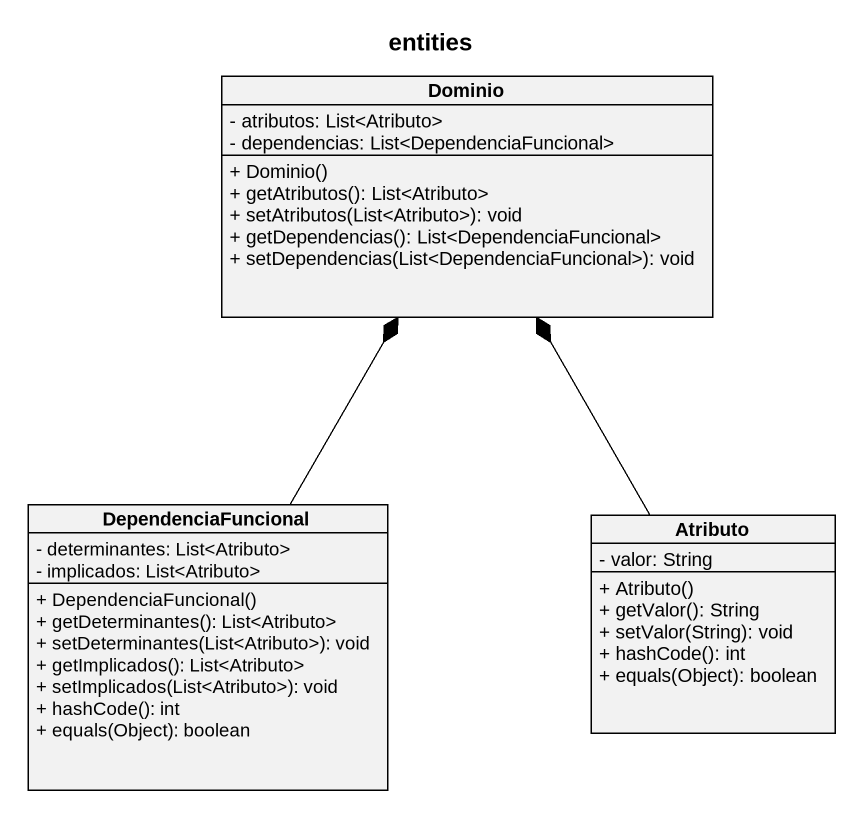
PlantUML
@startuml
title entities
hide circle
hide empty members
skinparam classAttributeIconSize 0
class Dominio {
  - atributos: List<Atributo>
  - dependencias: List<DependenciaFuncional>
  + Dominio()
  + getAtributos(): List<Atributo>
  + setAtributos(List<Atributo>): void
  + getDependencias(): List<DependenciaFuncional>
  + setDependencias(List<DependenciaFuncional>): void
}
class DependenciaFuncional {
  - determinantes: List<Atributo>
  - implicados: List<Atributo>
  + DependenciaFuncional()
  + getDeterminantes(): List<Atributo>
  + setDeterminantes(List<Atributo>): void
  + getImplicados(): List<Atributo>
  + setImplicados(List<Atributo>): void
  + hashCode(): int
  + equals(Object): boolean
}
class Atributo {
  - valor: String
  + Atributo()
  + getValor(): String
  + setValor(String): void
  + hashCode(): int
  + equals(Object): boolean
}
DependenciaFuncional -up-* Dominio
Atributo -up-* Dominio
@enduml
